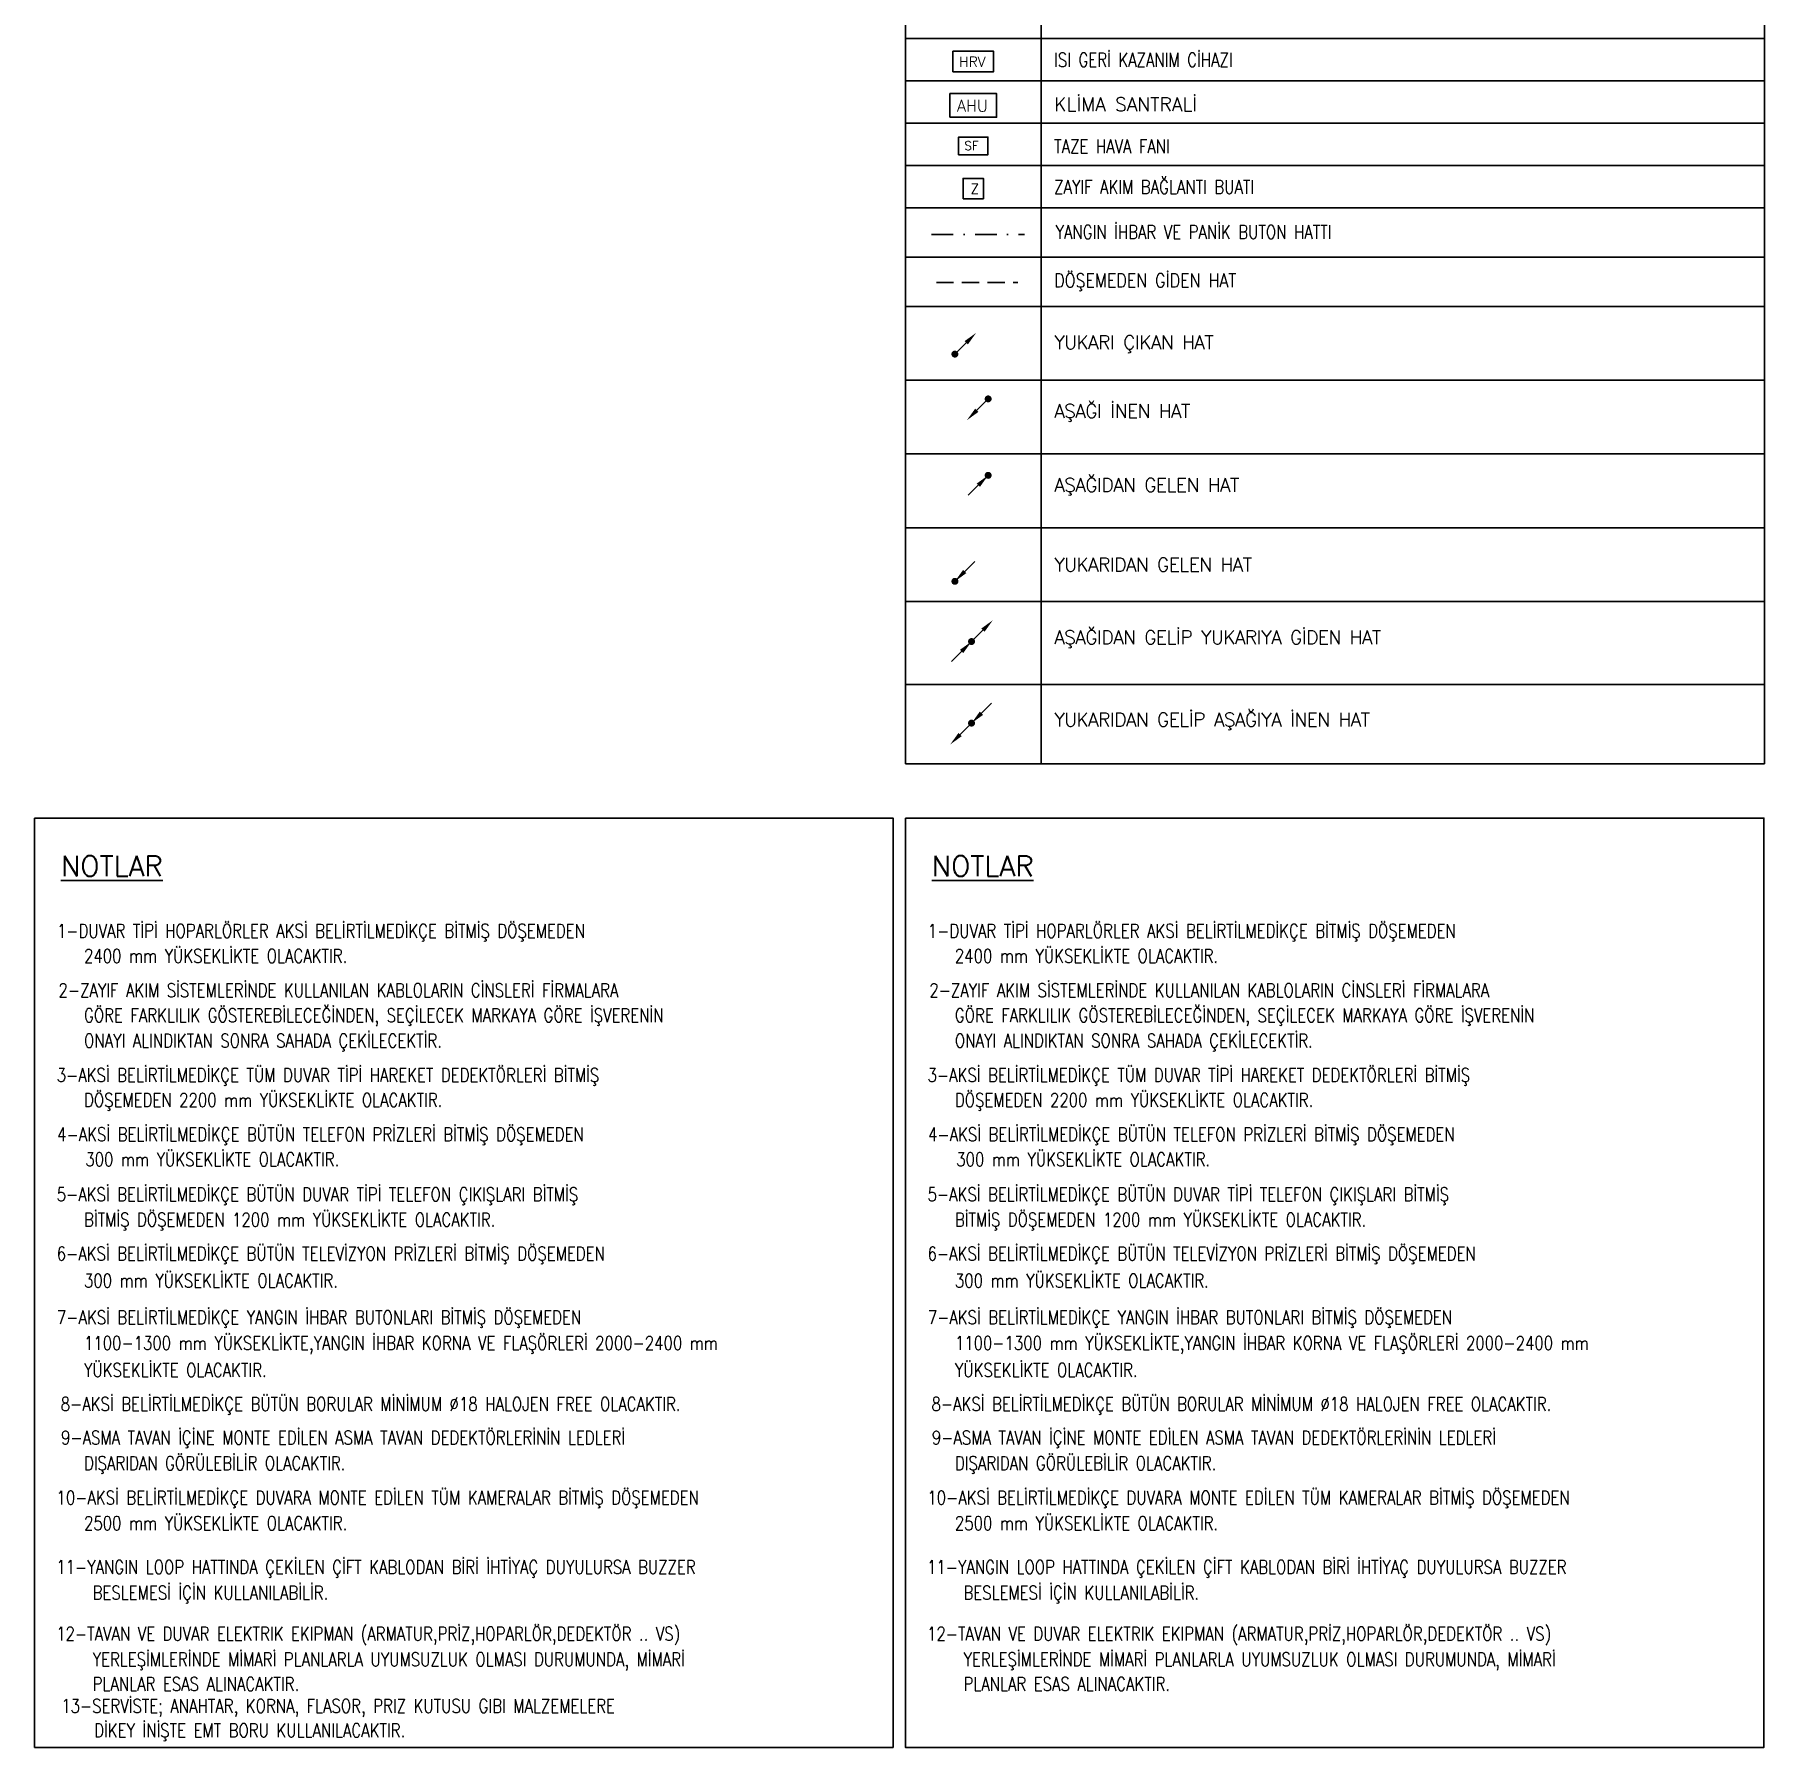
# Model space of a CAD drawing. Header units: metres. Extents: x -19121 to 152404, y -12107 to 29421.
# Drawn here: x -15843 to -10779, y 18734 to 23747 of the extents above; entities that cross this region are included whole.
import ezdxf

# ---------------------------------------------------------------- set-up
doc = ezdxf.new("R2010")
doc.units = ezdxf.units.M
doc.header["$LTSCALE"] = 50
doc.header["$MEASUREMENT"] = 0
doc.linetypes.add('DASHDOT', pattern=[25.4, 12.7, -6.35, 0, -6.35])
doc.linetypes.add('DASHED', pattern=[0.75, 0.5, -0.25])
for name, color, linetype, lineweight in [('E-FLOW SWITCH', 7, 'Continuous', 30), ('E-ISI GERİ KAZANIM', 7, 'Continuous', 30), ('E-KABLO', 7, 'Continuous', 30), ('E-OK', 3, 'Continuous', 30), ('E-YANGIN', 7, 'Continuous', 30), ('E-YAZI', 7, 'Continuous', 30), ('E-ZAYIF AKIM BAĞLANTI KUTUSU BUAT', 7, 'Continuous', 30)]:
    doc.layers.add(name, color=color, linetype=linetype, lineweight=lineweight)
doc.styles.add('E-YAZI', font='txttw.shx', dxfattribs={"height": 200})

# ---------------------------------------------------------------- blocks, each defined once
blk = doc.blocks.new('*U210')
at = {"layer": 'E-OK', "color": 3, "linetype": 'Continuous'}
blk.add_line((-98, -98), (0, 0), dxfattribs=at)
at = {"layer": 'E-OK', "color": 4, "linetype": 'Continuous', "const_width": 30}
blk.add_lwpolyline([(-15, 0, 1), (15, 0, 1)], format="xyb", close=True, dxfattribs=at)
at = {"layer": 'E-OK', "color": 3, "linetype": 'Continuous'}
blk.add_solid([(-84, -112), (-112, -84), (-183, -183)], dxfattribs=at)
blk = doc.blocks.new('*U211')
at = {"layer": 'E-OK', "color": 3, "linetype": 'Continuous'}
for p, q in [((85, 85), (172, 172)), ((-98, -98), (0, 0))]:
    blk.add_line(p, q, dxfattribs=at)
at = {"layer": 'E-OK', "color": 4, "linetype": 'Continuous', "const_width": 30}
blk.add_lwpolyline([(-15, 0, 1), (15, 0, 1)], format="xyb", close=True, dxfattribs=at)
at = {"layer": 'E-OK', "color": 3, "linetype": 'Continuous'}
for points in [[(99, 71), (71, 99), (0, 0)], [(-84, -112), (-112, -84), (-183, -183)]]:
    blk.add_solid(points, dxfattribs=at)
blk = doc.blocks.new('ZAYIF AKIM BAĞLANTI BUATI 1 100')
at = {"layer": 'E-ZAYIF AKIM BAĞLANTI KUTUSU BUAT', "color": 4}
blk.add_lwpolyline([(-17.5, 0), (17.5, 0), (17.5, 35), (-17.5, 35)], close=True, dxfattribs=at)
at = {"layer": 'E-ZAYIF AKIM BAĞLANTI KUTUSU BUAT', "color": 3, "style": 'E-YAZI'}
blk.add_text('Z', height=17.5, dxfattribs=at).set_placement((-4.7, 8.4))
blk = doc.blocks.new('SF')
at = {"layer": 'E-FLOW SWITCH', "color": 4}
blk.add_lwpolyline([(-25.3, 0), (25.3, 0), (25.3, 30.5), (-25.3, 30.5)], close=True, dxfattribs=at)
at = {"layer": 'E-FLOW SWITCH', "color": 3, "style": 'E-YAZI'}
blk.add_text('SF', height=15.05, dxfattribs=at).set_placement((-15.2, 8.2))
blk = doc.blocks.new('*U212')
at = {"layer": 'E-OK', "color": 3, "linetype": 'Continuous'}
blk.add_line((85, 85), (172, 172), dxfattribs=at)
at = {"layer": 'E-OK', "color": 4, "linetype": 'Continuous', "const_width": 30}
blk.add_lwpolyline([(-15, 0, 1), (15, 0, 1)], format="xyb", close=True, dxfattribs=at)
at = {"layer": 'E-OK', "color": 3, "linetype": 'Continuous'}
blk.add_solid([(99, 71), (71, 99), (0, 0)], dxfattribs=at)
blk = doc.blocks.new('A$C1E6D6DED')
at = {"layer": 'E-ISI GERİ KAZANIM', "color": 4}
blk.add_lwpolyline([(-35, 0), (-35, 35.3), (35, 35.3), (35, 0)], close=True, dxfattribs=at)
at = {"layer": 'E-ISI GERİ KAZANIM', "color": 3, "style": 'E-YAZI'}
blk.add_text('HRV', height=17.38, dxfattribs=at).set_placement((-24.2, 8.4))

msp = doc.modelspace()

# ---------------------------------------------------------------- linework, layer by layer
at = {"layer": 'E-KABLO', "color": 6, "linetype": 'DASHDOT', "ltscale": 0.1}
msp.add_line((-13217.3, 23161.3), (-12945.1, 23161.3), dxfattribs=at)
at = {"layer": 'E-KABLO', "color": 6, "linetype": 'DASHED', "ltscale": 2}
msp.add_line((-13203.4, 23021.5), (-12965.2, 23021.5), dxfattribs=at)
at = {"layer": 'E-KABLO'}
for points in [[(-15843.4, 21453.5), (-13330.3, 21453.5), (-13330.3, 18733.7), (-15843.4, 18733.7)], [(-13294, 21453.5), (-10780.9, 21453.5), (-10780.9, 18733.7), (-13294, 18733.7)]]:
    msp.add_lwpolyline(points, close=True, dxfattribs=at)
at = {"layer": 'E-YANGIN', "color": 4}
msp.add_lwpolyline([(-13164, 23504.8), (-13164, 23573.8), (-13027.1, 23573.8), (-13027.1, 23504.8)], close=True, dxfattribs=at)
at = {"layer": 'E-YAZI', "color": 4}
for p, q in [((-13294, 28755), (-13294, 21612.5)), ((-10779.4, 28755), (-10779.4, 21612.5)), ((-13294, 21612.5), (-10779.4, 21612.5))]:
    msp.add_line(p, q, dxfattribs=at)
at = {"layer": 'E-YAZI', "color": 7}
msp.add_line((-12897.1, 28637.2), (-12897.1, 21612.5), dxfattribs=at)
at = {"layer": 'E-YAZI', "color": 7, "linetype": 'Continuous'}
for p, q in [((-13294, 23735.2), (-10779.4, 23735.2)), ((-13294, 23611.2), (-10779.4, 23611.2)), ((-13294, 23487.2), (-10779.4, 23487.2)), ((-13294, 23363.2), (-10779.4, 23363.2)), ((-13294, 23239.2), (-10779.4, 23239.2)), ((-13294, 23095.2), (-10779.4, 23095.2)), ((-13294, 22951.2), (-10779.4, 22951.2)), ((-13294, 22735.2), (-10779.4, 22735.2)), ((-13294, 22519.2), (-10779.4, 22519.2)), ((-13294, 22303.2), (-10779.4, 22303.2)), ((-13294, 22087.2), (-10779.4, 22087.2)), ((-13294, 21844.9), (-10779.4, 21844.9))]:
    msp.add_line(p, q, dxfattribs=at)

# ---------------------------------------------------------------- block references
at = {"layer": 'E-FLOW SWITCH', "xscale": 1.7, "yscale": 1.7, "zscale": 1.7}
msp.add_blockref('SF', (-13095.6, 23394.7), dxfattribs=at)
at = {"layer": 'E-ISI GERİ KAZANIM', "color": 1, "linetype": 'Continuous', "ltscale": 100, "xscale": 1.7, "yscale": 1.7, "zscale": 1.7}
msp.add_blockref('A$C1E6D6DED', (-13095.6, 23637.9), dxfattribs=at)
at = {"layer": 'E-OK', "xscale": -0.34, "yscale": 0.34, "zscale": 0.34}
for name, p, rotation in [('*U210', (-13149.2, 22811.4), 90), ('*U210', (-13051.8, 22680.3), 270), ('*U212', (-13051.8, 22456.6), 90), ('*U212', (-13149.2, 22146.4), 270), ('*U211', (-13100.5, 21970.2), 90), ('*U211', (-13100.5, 21731.4), 270)]:
    msp.add_blockref(name, p, dxfattribs=dict(at, rotation=rotation))
at = {"layer": 'E-ZAYIF AKIM BAĞLANTI KUTUSU BUAT', "xscale": 1.7, "yscale": 1.7, "zscale": 1.7}
msp.add_blockref('ZAYIF AKIM BAĞLANTI BUATI 1 100', (-13095.6, 23266.2), dxfattribs=at)

# ---------------------------------------------------------------- texts
at = {"layer": 'E-YANGIN', "color": 3, "style": 'E-YAZI'}
msp.add_text('AHU', height=34, dxfattribs=at).set_placement((-13142.8, 23521.2))
at = {"layer": 'E-YAZI', "color": 3, "style": 'E-YAZI'}
for s, width, p in [('ISI GERİ KAZANIM CİHAZI', 0.8, (-12858.7, 23652.7)), ('TAZE HAVA FANI', 0.8, (-12858.7, 23399.5)), ('ZAYIF AKIM BAĞLANTI BUATI', 0.8, (-12858.7, 23280.8)), ('YANGIN İHBAR VE PANİK BUTON HATTI', 0.8, (-12854.6, 23148.8)), ('DÖŞEMEDEN GİDEN HAT', 0.85, (-12858.7, 23006.9, 0)), ('1-DUVAR TİPİ HOPARLÖRLER AKSİ BELİRTİLMEDİKÇE BİTMİŞ DÖŞEMEDEN', 0.8, (-15778, 21103.5, 0)), ('1-DUVAR TİPİ HOPARLÖRLER AKSİ BELİRTİLMEDİKÇE BİTMİŞ DÖŞEMEDEN', 0.8, (-13228.6, 21103.5, 0)), ('2400 mm YÜKSEKLİKTE OLACAKTIR.', 0.8, (-15698.7, 21030.3, 0)), ('2400 mm YÜKSEKLİKTE OLACAKTIR.', 0.8, (-13149.3, 21030.3, 0)), ('2-ZAYIF AKIM SİSTEMLERİNDE KULLANILAN KABLOLARIN CİNSLERİ FİRMALARA', 0.8, (-15773.4, 20929.8, 0)), ('2-ZAYIF AKIM SİSTEMLERİNDE KULLANILAN KABLOLARIN CİNSLERİ FİRMALARA', 0.8, (-13224, 20929.8, 0)), ('GÖRE FARKLILIK GÖSTEREBİLECEĞİNDEN, SEÇİLECEK MARKAYA GÖRE İŞVERENİN', 0.8, (-15698.7, 20856.5, 0)), ('GÖRE FARKLILIK GÖSTEREBİLECEĞİNDEN, SEÇİLECEK MARKAYA GÖRE İŞVERENİN', 0.8, (-13149.3, 20856.5, 0)), ('ONAYI ALINDIKTAN SONRA SAHADA ÇEKİLECEKTİR.', 0.8, (-15698.7, 20782, 0)), ('ONAYI ALINDIKTAN SONRA SAHADA ÇEKİLECEKTİR.', 0.8, (-13149.3, 20782, 0)), ('3-AKSİ BELİRTİLMEDİKÇE TÜM DUVAR TİPİ HAREKET DEDEKTÖRLERİ BİTMİŞ', 0.8, (-15778.6, 20681.5, 0)), ('3-AKSİ BELİRTİLMEDİKÇE TÜM DUVAR TİPİ HAREKET DEDEKTÖRLERİ BİTMİŞ', 0.8, (-13229.2, 20681.5, 0)), ('DÖŞEMEDEN 2200 mm YÜKSEKLİKTE OLACAKTIR.', 0.8, (-15698.7, 20608.3, 0)), ('DÖŞEMEDEN 2200 mm YÜKSEKLİKTE OLACAKTIR.', 0.8, (-13149.3, 20608.3, 0)), ('4-AKSİ BELİRTİLMEDİKÇE BÜTÜN TELEFON PRİZLERİ BİTMİŞ DÖŞEMEDEN', 0.8, (-15777.3, 20507.8, 0)), ('4-AKSİ BELİRTİLMEDİKÇE BÜTÜN TELEFON PRİZLERİ BİTMİŞ DÖŞEMEDEN', 0.8, (-13227.9, 20507.8, 0)), ('300 mm YÜKSEKLİKTE OLACAKTIR.', 0.8, (-15694.8, 20434.5, 0)), ('300 mm YÜKSEKLİKTE OLACAKTIR.', 0.8, (-13145.4, 20434.5, 0)), ('5-AKSİ BELİRTİLMEDİKÇE BÜTÜN DUVAR TİPİ TELEFON ÇIKIŞLARI BİTMİŞ', 0.8, (-15778.6, 20332.3, 0)), ('5-AKSİ BELİRTİLMEDİKÇE BÜTÜN DUVAR TİPİ TELEFON ÇIKIŞLARI BİTMİŞ', 0.8, (-13229.2, 20332.3, 0)), ('BİTMİŞ DÖŞEMEDEN 1200 mm YÜKSEKLİKTE OLACAKTIR.', 0.8, (-15698.7, 20258.2, 0)), ('BİTMİŞ DÖŞEMEDEN 1200 mm YÜKSEKLİKTE OLACAKTIR.', 0.8, (-13149.3, 20258.2, 0)), ('6-AKSİ BELİRTİLMEDİKÇE BÜTÜN TELEVİZYON PRİZLERİ BİTMİŞ DÖŞEMEDEN', 0.8, (-15778.6, 20159.1, 0)), ('6-AKSİ BELİRTİLMEDİKÇE BÜTÜN TELEVİZYON PRİZLERİ BİTMİŞ DÖŞEMEDEN', 0.8, (-13229.2, 20159.1, 0)), ('300 mm YÜKSEKLİKTE OLACAKTIR.', 0.8, (-15698.7, 20080, 0)), ('300 mm YÜKSEKLİKTE OLACAKTIR.', 0.8, (-13149.3, 20080, 0)), ('7-AKSİ BELİRTİLMEDİKÇE YANGIN İHBAR BUTONLARI BİTMİŞ DÖŞEMEDEN', 0.8, (-15778, 19972.6, 0)), ('7-AKSİ BELİRTİLMEDİKÇE YANGIN İHBAR BUTONLARI BİTMİŞ DÖŞEMEDEN', 0.8, (-13228.6, 19972.6, 0)), ('1100-1300 mm YÜKSEKLİKTE,YANGIN İHBAR KORNA VE FLAŞÖRLERİ 2000-2400 mm', 0.8, (-15698.7, 19897.2, 0)), ('1100-1300 mm YÜKSEKLİKTE,YANGIN İHBAR KORNA VE FLAŞÖRLERİ 2000-2400 mm', 0.8, (-13149.3, 19897.2, 0)), ('YÜKSEKLİKTE OLACAKTIR.', 0.8, (-15698.7, 19817.8, 0)), ('YÜKSEKLİKTE OLACAKTIR.', 0.8, (-13149.3, 19817.8, 0)), ('8-AKSİ BELİRTİLMEDİKÇE BÜTÜN BORULAR MİNİMUM %%C18 HALOJEN FREE OLACAKTIR.', 0.8, (-15766.8, 19718.7, 0)), ('8-AKSİ BELİRTİLMEDİKÇE BÜTÜN BORULAR MİNİMUM %%C18 HALOJEN FREE OLACAKTIR.', 0.8, (-13217.5, 19718.7, 0)), ('9-ASMA TAVAN İÇİNE MONTE EDİLEN ASMA TAVAN DEDEKTÖRLERİNİN LEDLERİ', 0.8, (-15766, 19620.6, 0)), ('9-ASMA TAVAN İÇİNE MONTE EDİLEN ASMA TAVAN DEDEKTÖRLERİNİN LEDLERİ', 0.8, (-13216.6, 19620.6, 0)), ('DIŞARIDAN GÖRÜLEBİLİR OLACAKTIR.', 0.8, (-15698.7, 19545.5, 0)), ('DIŞARIDAN GÖRÜLEBİLİR OLACAKTIR.', 0.8, (-13149.3, 19545.5, 0)), ('10-AKSİ BELİRTİLMEDİKÇE DUVARA MONTE EDİLEN TÜM KAMERALAR BİTMİŞ DÖŞEMEDEN', 0.8, (-15779.2, 19444.9, 0)), ('10-AKSİ BELİRTİLMEDİKÇE DUVARA MONTE EDİLEN TÜM KAMERALAR BİTMİŞ DÖŞEMEDEN', 0.8, (-13229.8, 19444.9, 0)), ('2500 mm YÜKSEKLİKTE OLACAKTIR.', 0.8, (-15698.7, 19369.9, 0)), ('2500 mm YÜKSEKLİKTE OLACAKTIR.', 0.8, (-13149.3, 19369.9, 0)), ('11-YANGIN LOOP HATTINDA ÇEKİLEN ÇİFT KABLODAN BİRİ İHTİYAÇ DUYULURSA BUZZER', 0.8, (-15780.1, 19241.5, 0)), ('11-YANGIN LOOP HATTINDA ÇEKİLEN ÇİFT KABLODAN BİRİ İHTİYAÇ DUYULURSA BUZZER', 0.8, (-13230.8, 19241.5, 0)), ('BESLEMESİ İÇİN KULLANILABİLİR.', 0.8, (-15673.5, 19166.5, 0)), ('BESLEMESİ İÇİN KULLANILABİLİR.', 0.8, (-13124.1, 19166.5, 0)), ('12-TAVAN VE DUVAR ELEKTRIK EKIPMAN (ARMATUR,PRİZ,HOPARLÖR,DEDEKTÖR .. VS)', 0.8, (-15780.1, 19046.1, 0)), ('12-TAVAN VE DUVAR ELEKTRIK EKIPMAN (ARMATUR,PRİZ,HOPARLÖR,DEDEKTÖR .. VS)', 0.8, (-13230.8, 19046.1, 0)), ('YERLEŞİMLERİNDE MİMARİ PLANLARLA UYUMSUZLUK OLMASI DURUMUNDA, MİMARİ', 0.8, (-15673.5, 18971, 0)), ('YERLEŞİMLERİNDE MİMARİ PLANLARLA UYUMSUZLUK OLMASI DURUMUNDA, MİMARİ', 0.8, (-13124.1, 18971, 0)), ('PLANLAR ESAS ALINACAKTIR.', 0.8, (-15673.5, 18899.5, 0)), ('PLANLAR ESAS ALINACAKTIR.', 0.8, (-13124.1, 18899.5, 0)), ('13-SERVİSTE; ANAHTAR, KORNA, FLASOR, PRIZ KUTUSU GIBI MALZEMELERE', 0.8, (-15765.5, 18835.2, 0)), ('DİKEY İNİŞTE EMT BORU KULLANILACAKTIR.', 0.8, (-15669, 18763.3, 0))]:
    msp.add_text(s, height=40, dxfattribs=dict(at, width=width)).set_placement(p)
msp.add_text('KLİMA SANTRALİ', height=40, dxfattribs=at).set_placement((-12858.7, 23522.8))
at = {"layer": 'E-YAZI', "color": 4, "style": 'E-YAZI'}
for p in [(-15766.3, 21283.3, 0), (-13216.9, 21283.3, 0)]:
    msp.add_text('%%uNOTLAR', height=60, dxfattribs=at).set_placement(p)
at = {"layer": 'E-YAZI', "color": 3, "char_height": 40, "attachment_point": 1, "style": 'E-YAZI'}
for s, insert in [('{\\T0.95;YUKARI ÇIKAN HAT}', (-12858.7, 22866.1)), ('{\\T0.95;AŞAĞI İNEN HAT}', (-12858.7, 22664.7)), ('{\\T0.95;AŞAĞIDAN GELEN HAT}', (-12858.7, 22448.7)), ('{\\T0.95;YUKARIDAN GELEN HAT}', (-12858.7, 22215.5)), ('{\\T0.95;AŞAĞIDAN GELİP YUKARIYA GİDEN HAT}', (-12858.7, 22002.6)), ('{\\T0.95;YUKARIDAN GELİP AŞAĞIYA İNEN HAT}', (-12858.7, 21761.9))]:
    msp.add_mtext_dynamic_manual_height_columns(s, width=9808.836, gutter_width=12.5, heights=[0], dxfattribs=dict(at, insert=insert))

doc.saveas('drawing.dxf')
